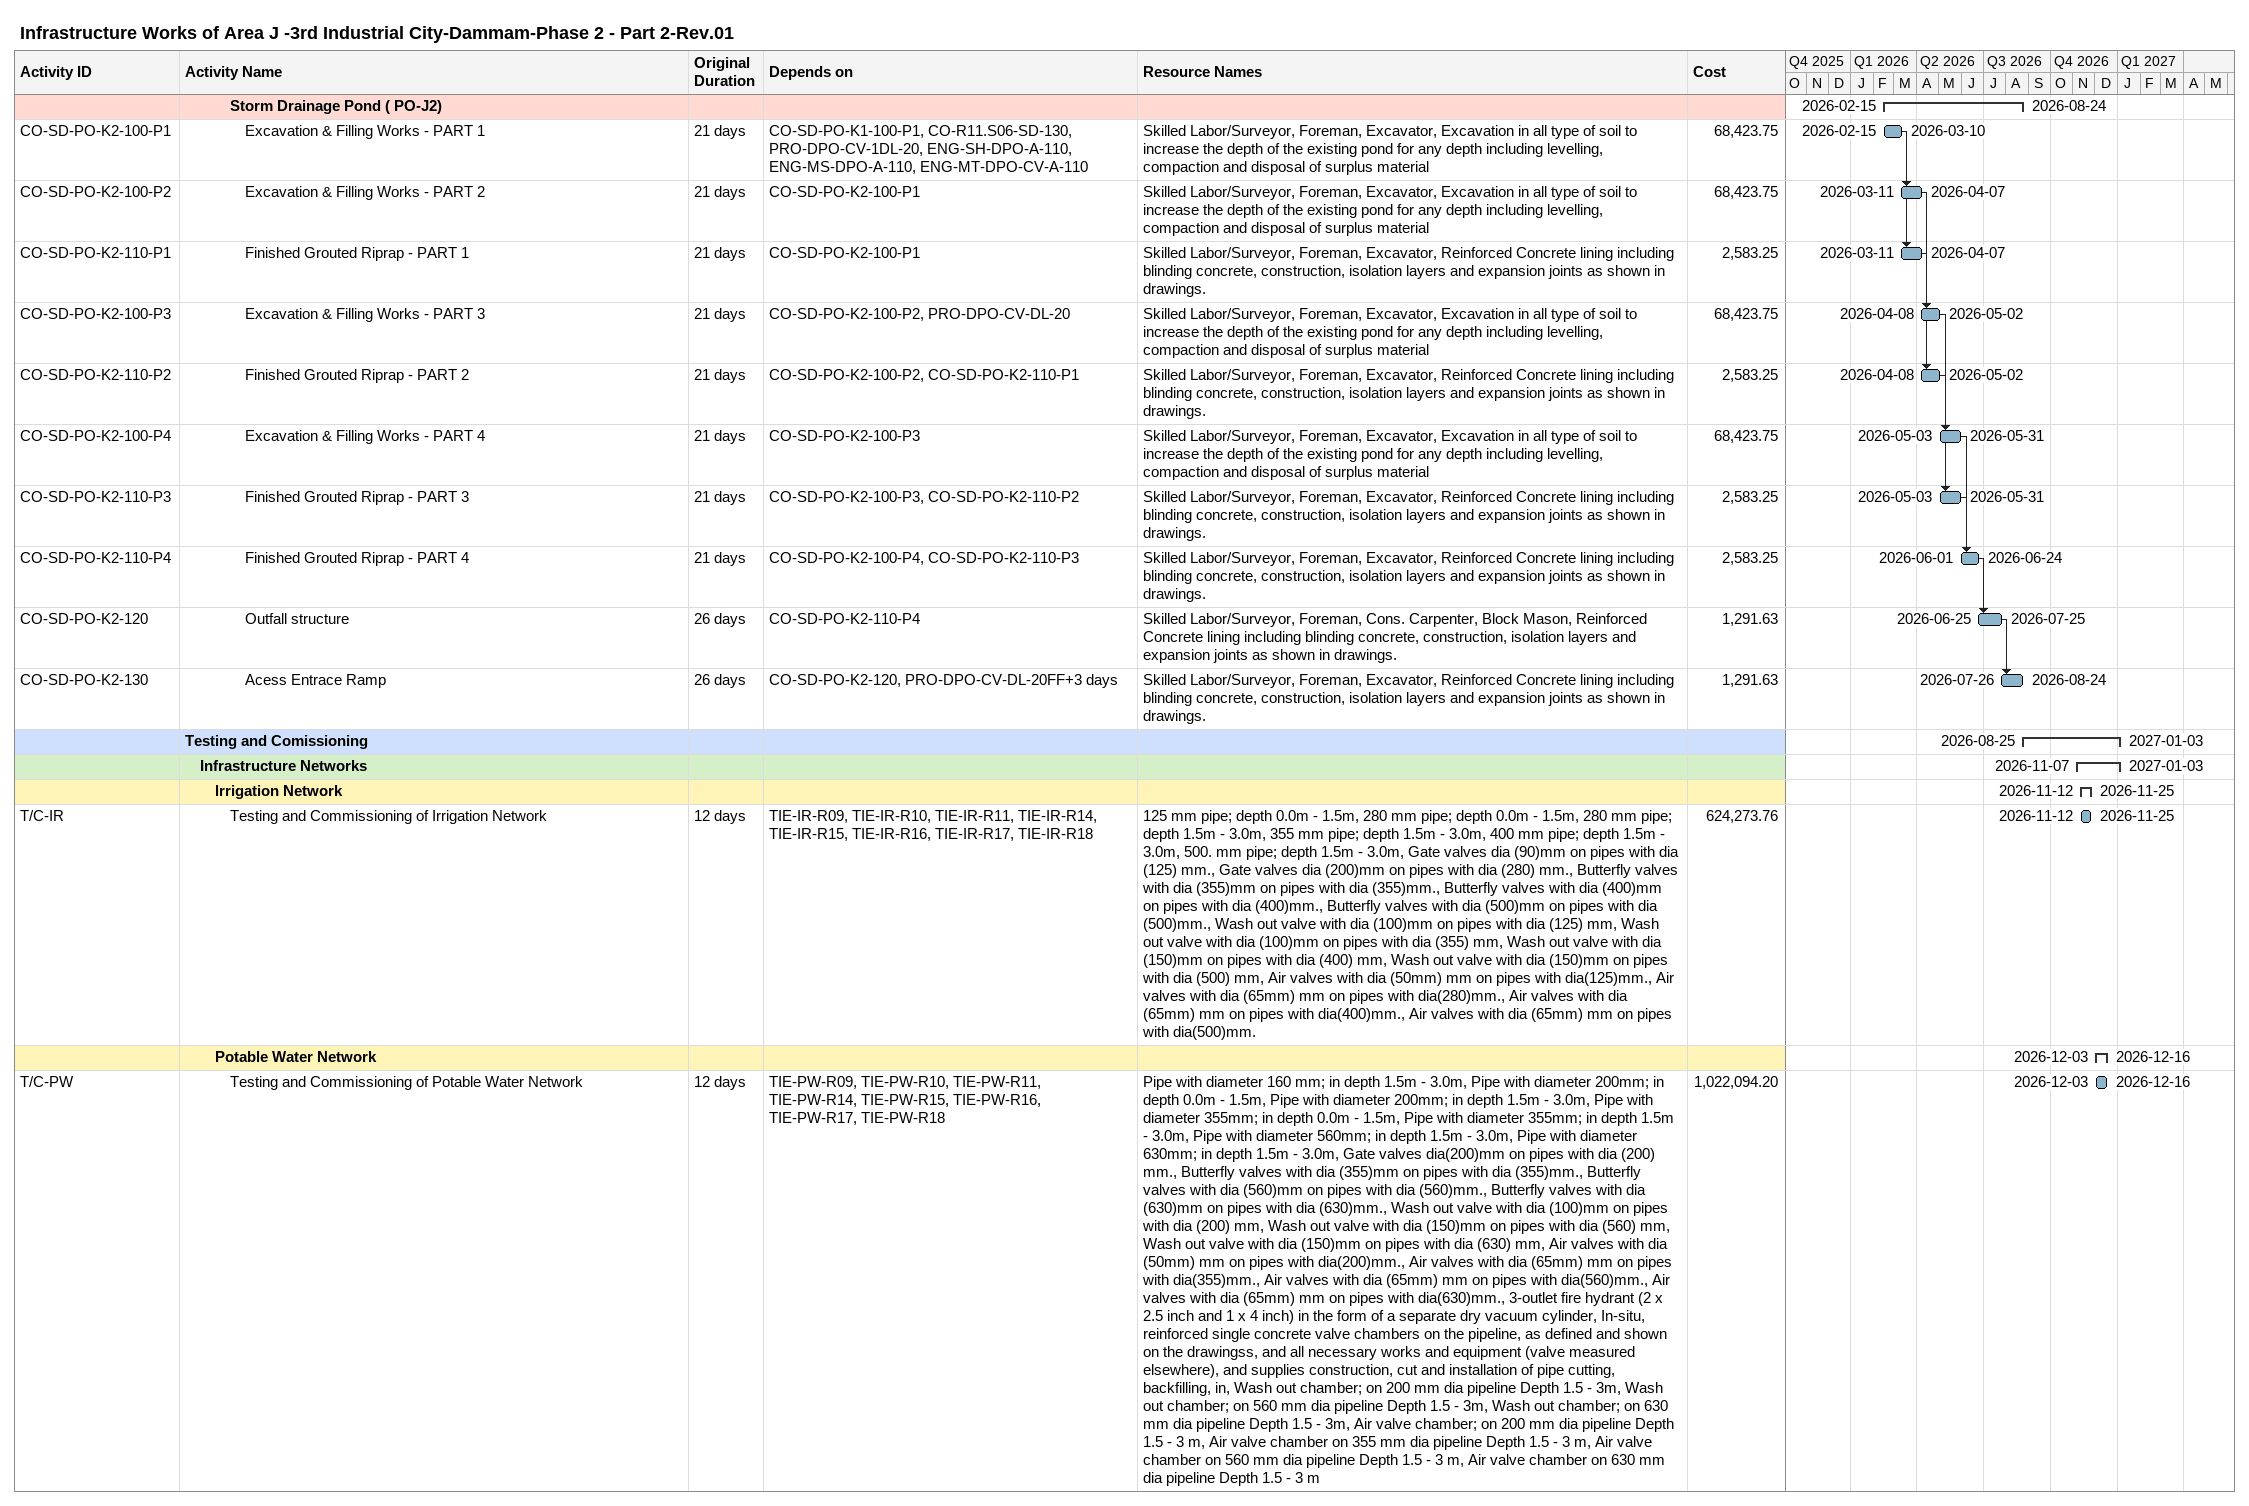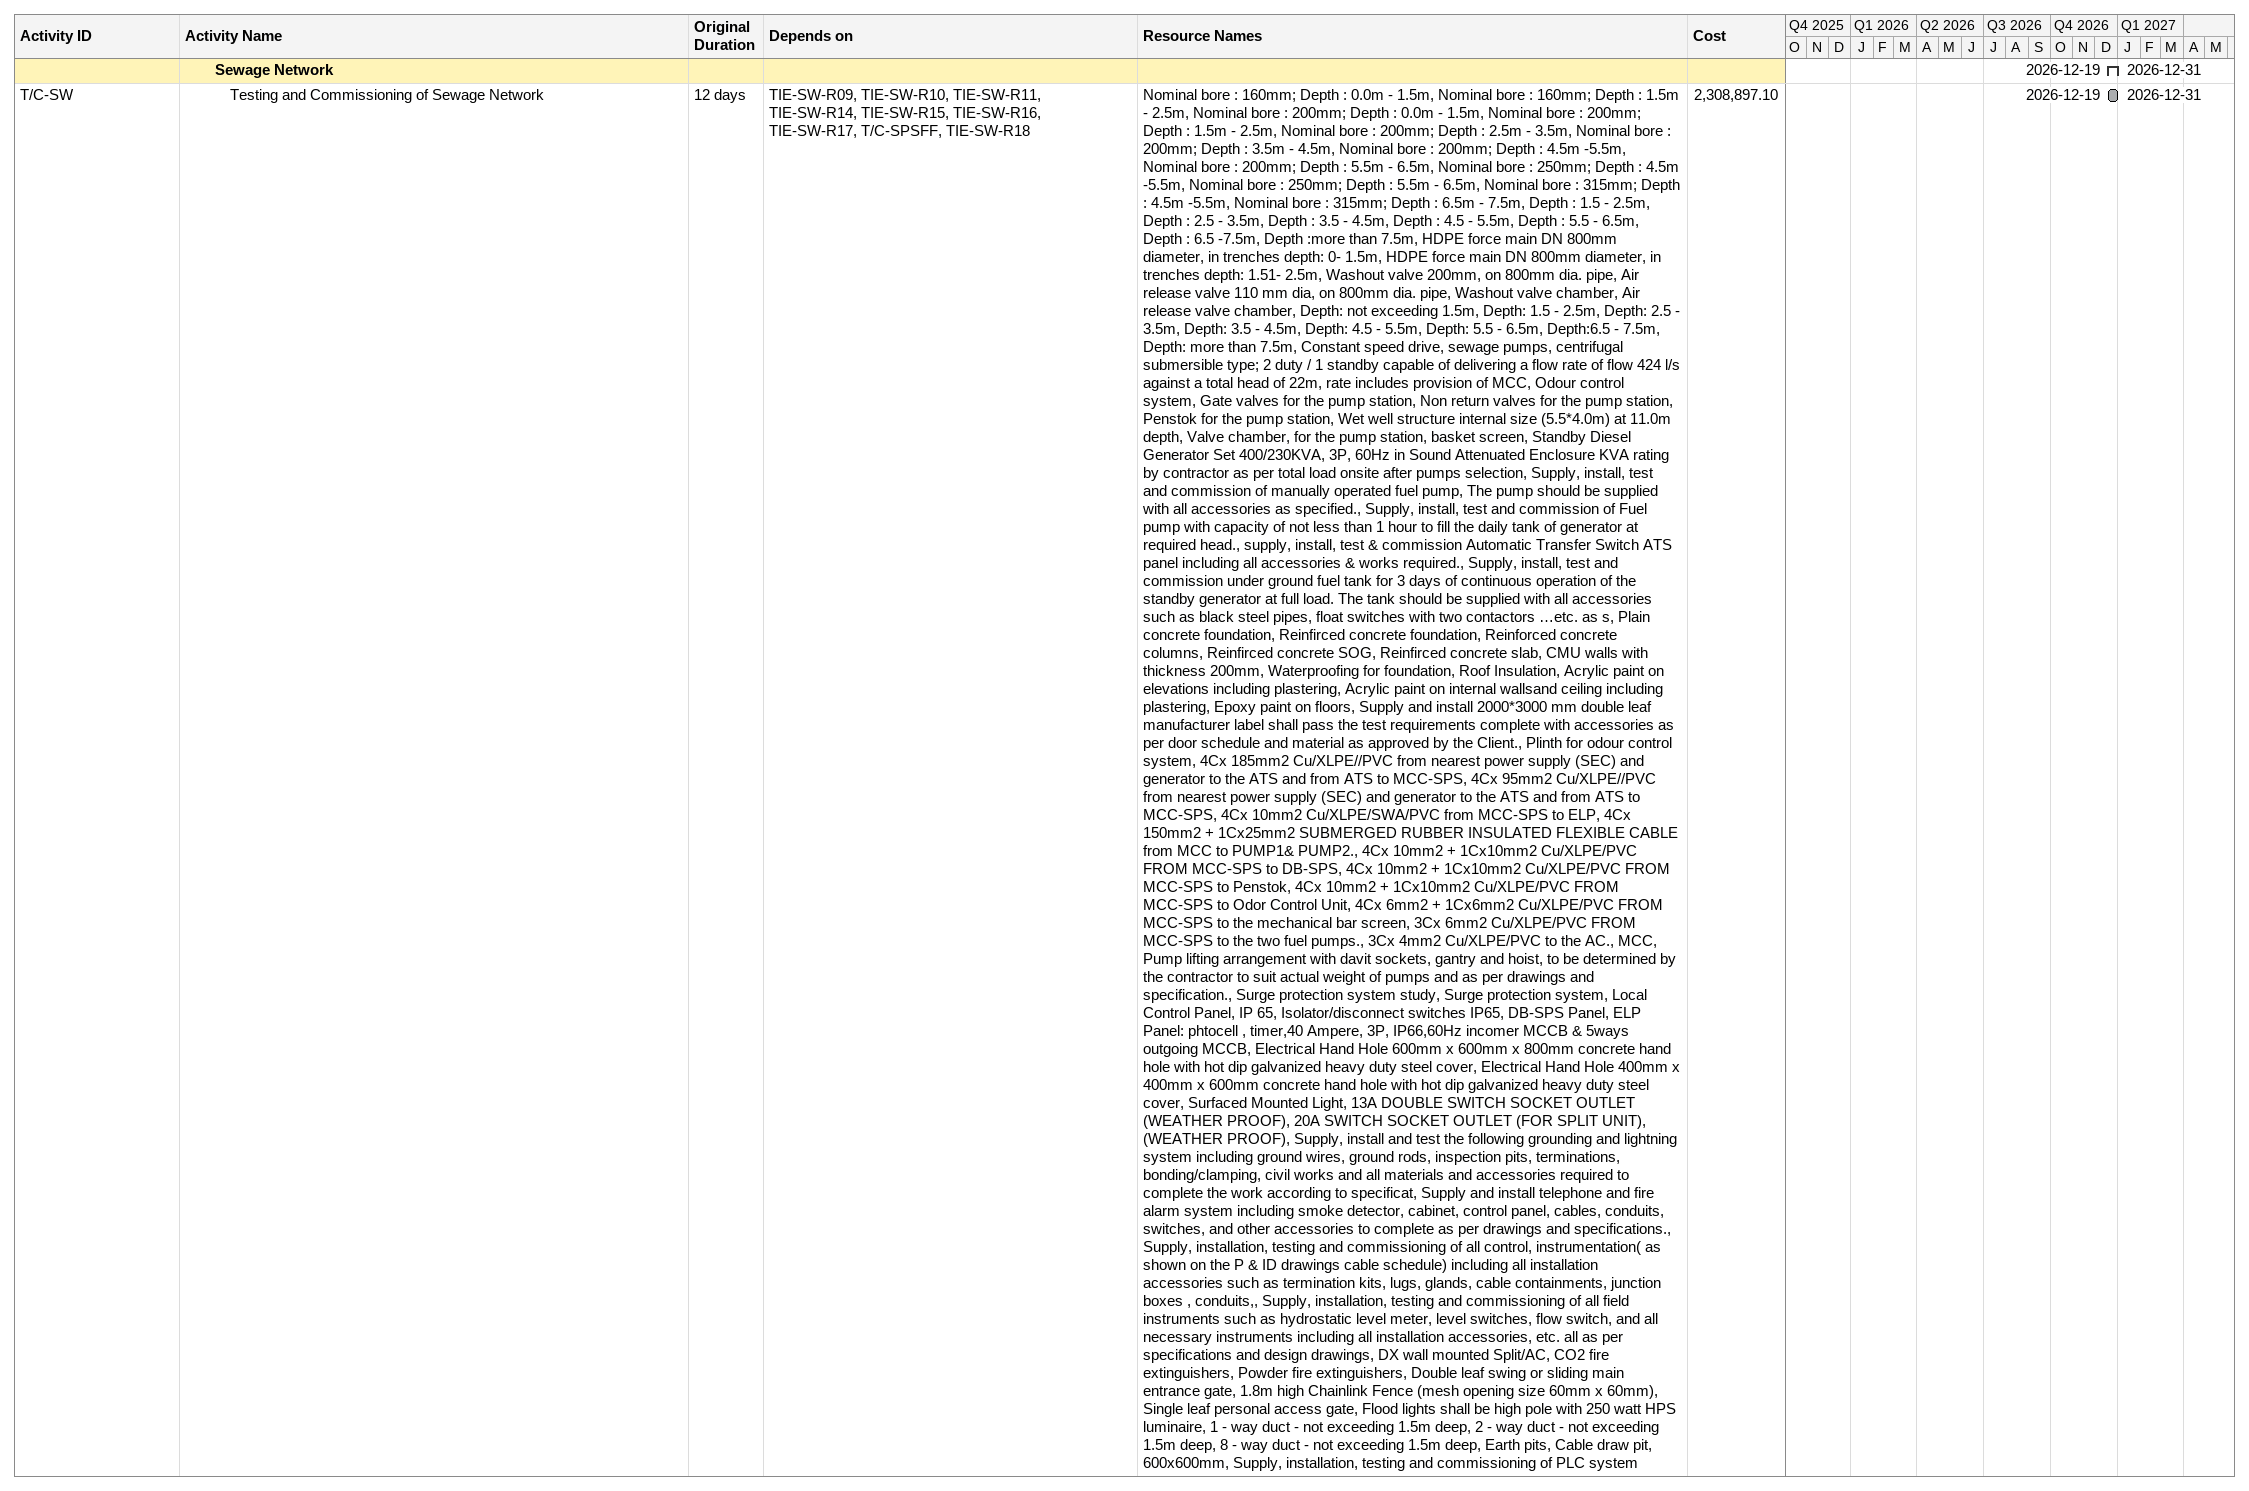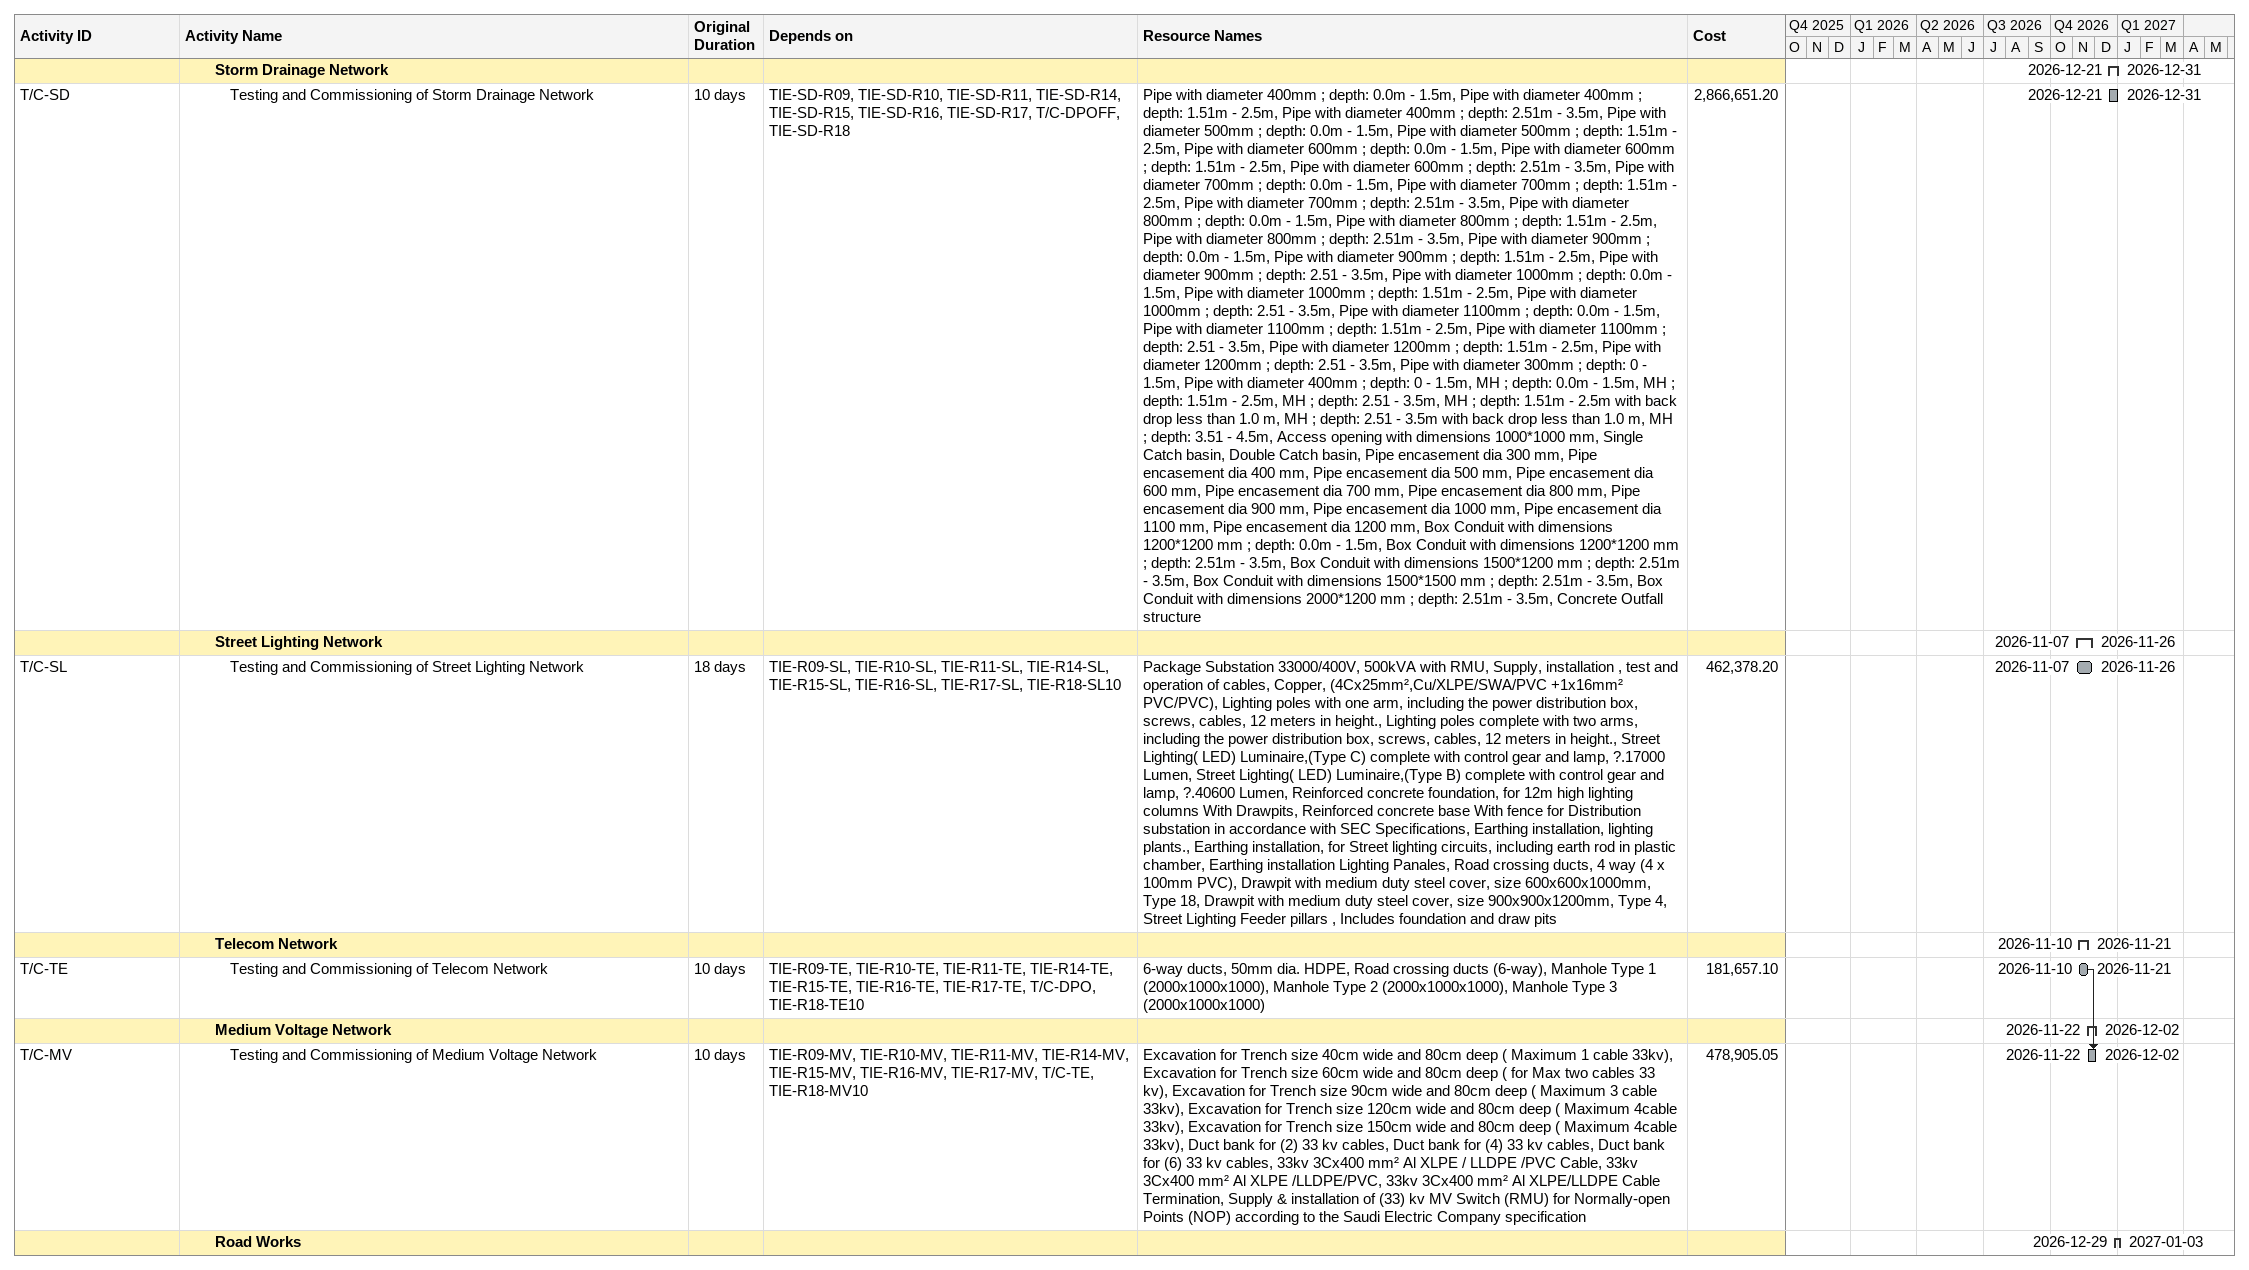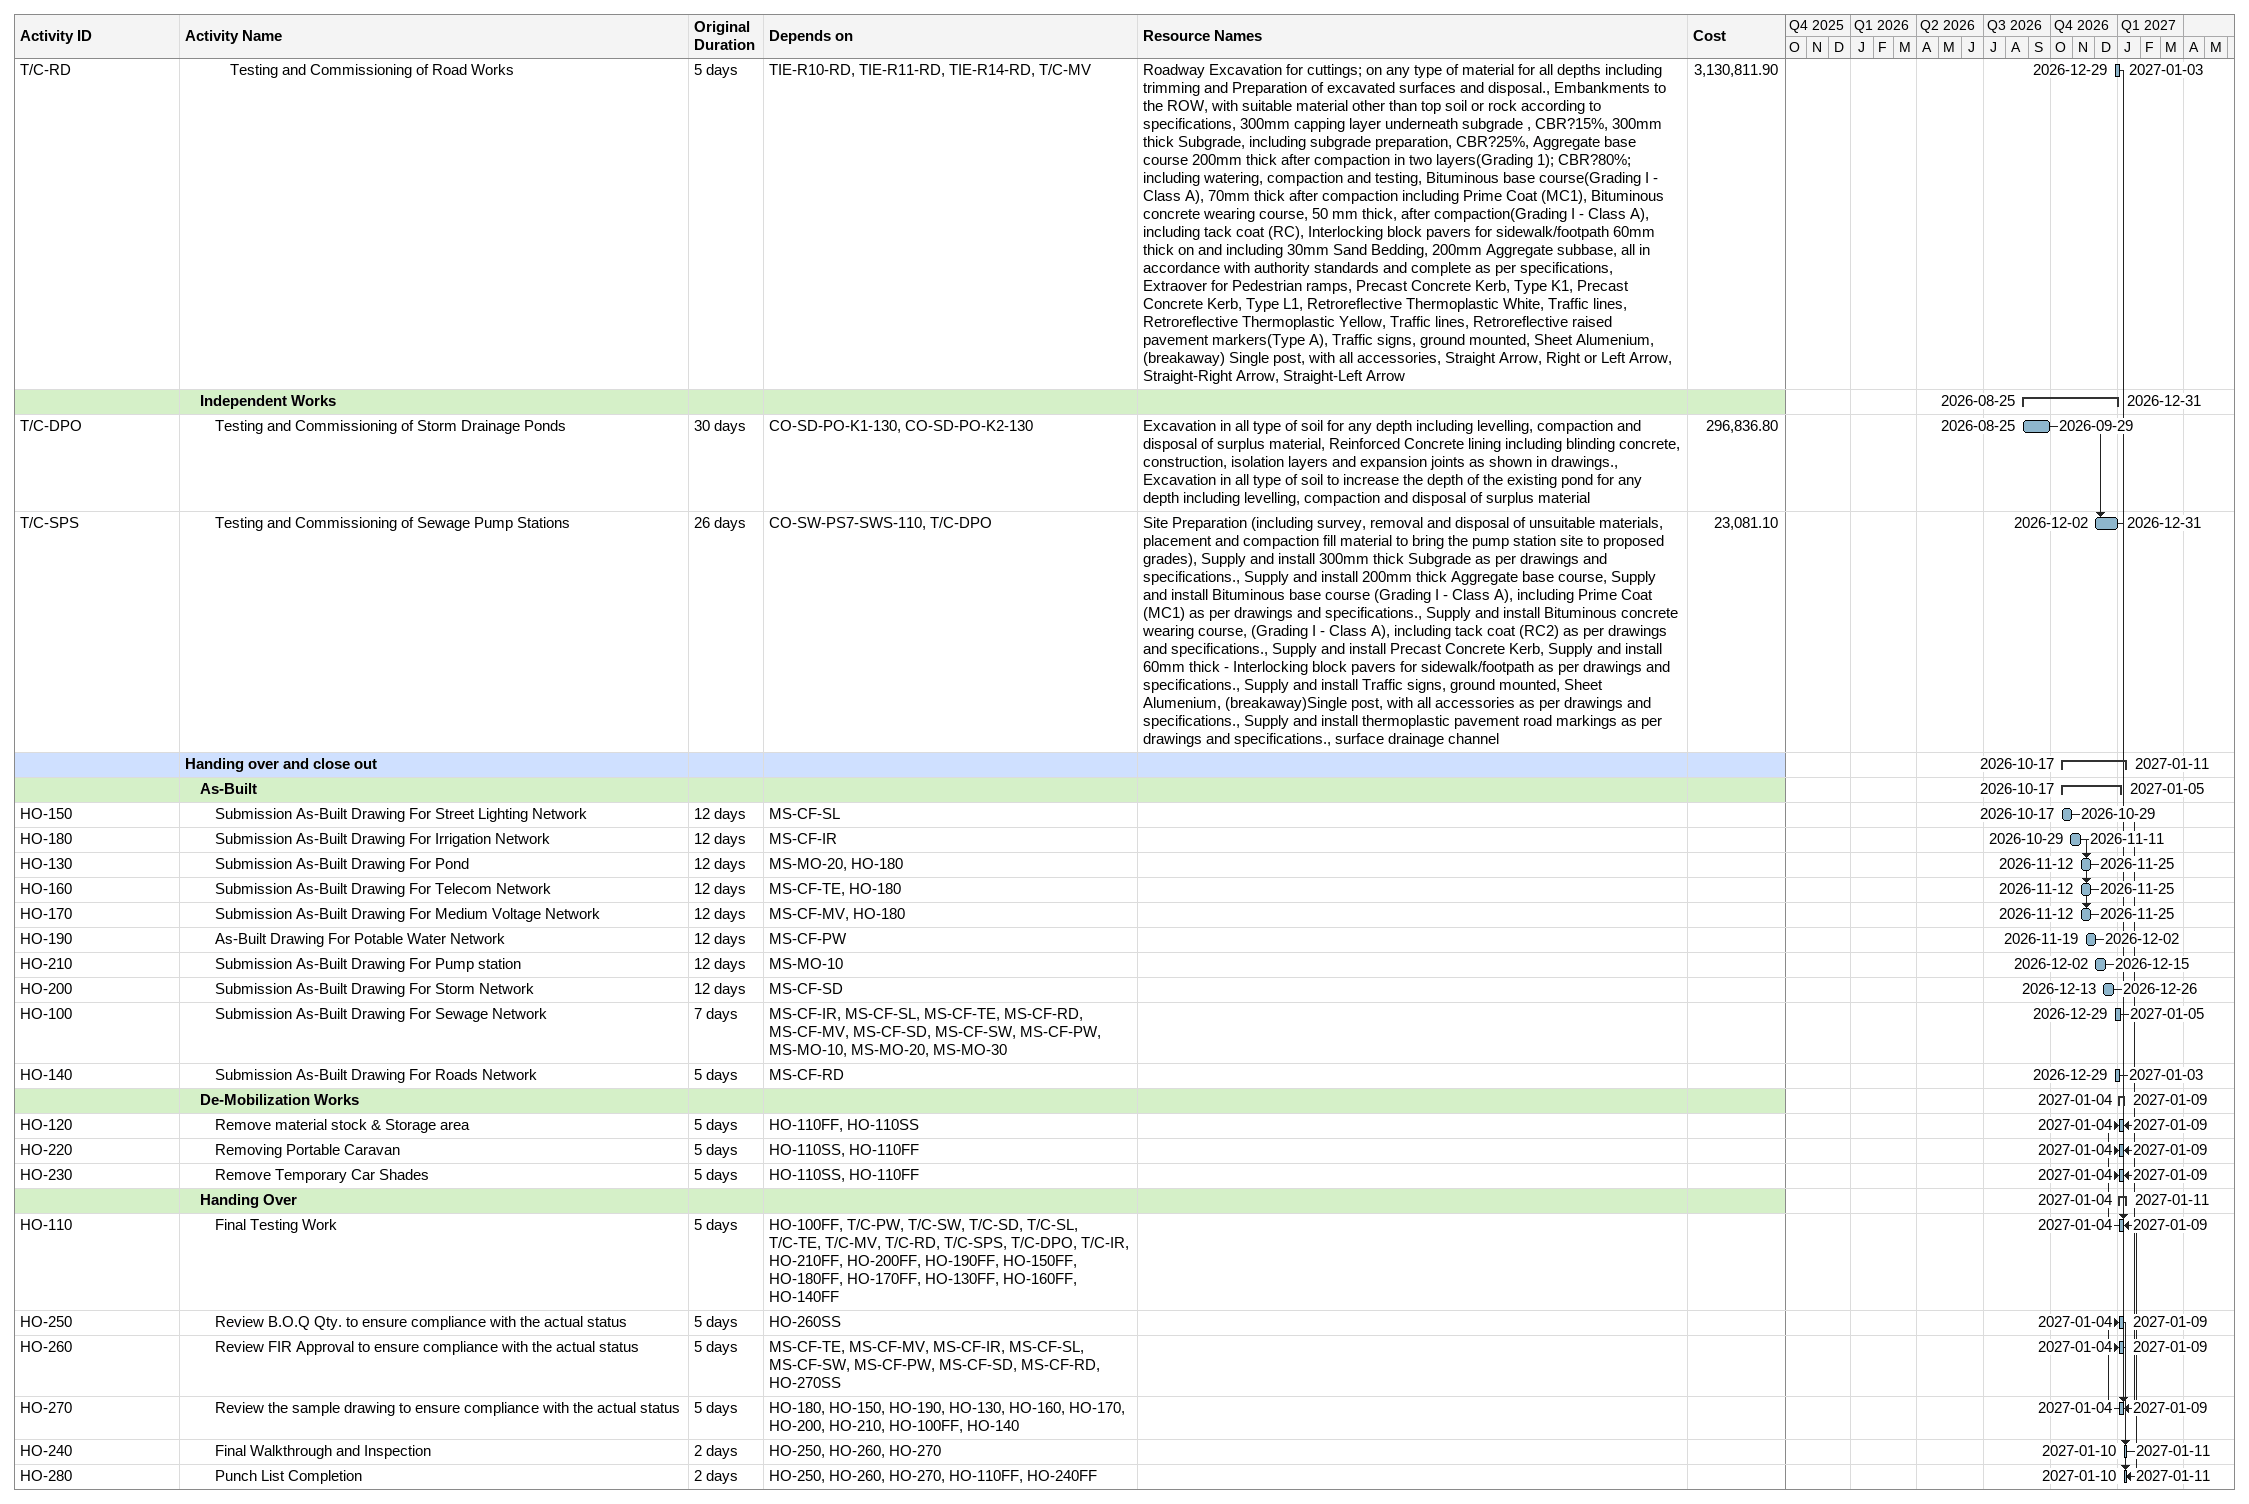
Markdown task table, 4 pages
Infrastructure Works of Area J -3rd Industrial City-Dammam-Phase 2 - Part 2-Rev.01

| ID | Level | Task | Original duration | Start | Finish | Predecessors | Resources | Cost |
|---|---|---|---|---|---|---|---|---|
|  | 4 | **Storm Drainage Pond ( PO-J2)** |  | 2026-02-15 | 2026-08-24 |  |  |  |
| CO-SD-PO-K2-100-P1 | 5 | Excavation & Filling Works - PART 1 | 21d | 2026-02-15 | 2026-03-10 | CO-SD-PO-K1-100-P1, CO-R11.S06-SD-130, PRO-DPO-CV-1DL-20, ENG-SH-DPO-A-110, ENG-MS-DPO-A-110, ENG-MT-DPO-CV-A-110 | Skilled Labor/Surveyor, Foreman, Excavator, Excavation in all type of soil to increase the depth of the existing pond for any depth including levelling, compaction and disposal of surplus material | 68423.75 |
| CO-SD-PO-K2-100-P2 | 5 | Excavation & Filling Works - PART 2 | 21d | 2026-03-11 | 2026-04-07 | CO-SD-PO-K2-100-P1 | Skilled Labor/Surveyor, Foreman, Excavator, Excavation in all type of soil to increase the depth of the existing pond for any depth including levelling, compaction and disposal of surplus material | 68423.75 |
| CO-SD-PO-K2-110-P1 | 5 | Finished Grouted Riprap - PART 1 | 21d | 2026-03-11 | 2026-04-07 | CO-SD-PO-K2-100-P1 | Skilled Labor/Surveyor, Foreman, Excavator, Reinforced Concrete lining including blinding concrete, construction, isolation layers and expansion joints as shown in drawings. | 2583.25 |
| CO-SD-PO-K2-100-P3 | 5 | Excavation & Filling Works - PART 3 | 21d | 2026-04-08 | 2026-05-02 | CO-SD-PO-K2-100-P2, PRO-DPO-CV-DL-20 | Skilled Labor/Surveyor, Foreman, Excavator, Excavation in all type of soil to increase the depth of the existing pond for any depth including levelling, compaction and disposal of surplus material | 68423.75 |
| CO-SD-PO-K2-110-P2 | 5 | Finished Grouted Riprap - PART 2 | 21d | 2026-04-08 | 2026-05-02 | CO-SD-PO-K2-100-P2, CO-SD-PO-K2-110-P1 | Skilled Labor/Surveyor, Foreman, Excavator, Reinforced Concrete lining including blinding concrete, construction, isolation layers and expansion joints as shown in drawings. | 2583.25 |
| CO-SD-PO-K2-100-P4 | 5 | Excavation & Filling Works - PART 4 | 21d | 2026-05-03 | 2026-05-31 | CO-SD-PO-K2-100-P3 | Skilled Labor/Surveyor, Foreman, Excavator, Excavation in all type of soil to increase the depth of the existing pond for any depth including levelling, compaction and disposal of surplus material | 68423.75 |
| CO-SD-PO-K2-110-P3 | 5 | Finished Grouted Riprap - PART 3 | 21d | 2026-05-03 | 2026-05-31 | CO-SD-PO-K2-100-P3, CO-SD-PO-K2-110-P2 | Skilled Labor/Surveyor, Foreman, Excavator, Reinforced Concrete lining including blinding concrete, construction, isolation layers and expansion joints as shown in drawings. | 2583.25 |
| CO-SD-PO-K2-110-P4 | 5 | Finished Grouted Riprap - PART 4 | 21d | 2026-06-01 | 2026-06-24 | CO-SD-PO-K2-100-P4, CO-SD-PO-K2-110-P3 | Skilled Labor/Surveyor, Foreman, Excavator, Reinforced Concrete lining including blinding concrete, construction, isolation layers and expansion joints as shown in drawings. | 2583.25 |
| CO-SD-PO-K2-120 | 5 | Outfall structure | 26d | 2026-06-25 | 2026-07-25 | CO-SD-PO-K2-110-P4 | Skilled Labor/Surveyor, Foreman, Cons. Carpenter, Block Mason, Reinforced Concrete lining including blinding concrete, construction, isolation layers and expansion joints as shown in drawings. | 1291.63 |
| CO-SD-PO-K2-130 | 5 | Acess Entrace Ramp | 26d | 2026-07-26 | 2026-08-24 | CO-SD-PO-K2-120, PRO-DPO-CV-DL-20FF+3d | Skilled Labor/Surveyor, Foreman, Excavator, Reinforced Concrete lining including blinding concrete, construction, isolation layers and expansion joints as shown in drawings. | 1291.63 |
|  | 1 | **Testing and Comissioning** |  | 2026-08-25 | 2027-01-03 |  |  |  |
|  | 2 | **Infrastructure Networks** |  | 2026-11-07 | 2027-01-03 |  |  |  |
|  | 3 | **Irrigation Network** |  | 2026-11-12 | 2026-11-25 |  |  |  |
| T/C-IR | 4 | Testing and Commissioning of Irrigation Network | 12d | 2026-11-12 | 2026-11-25 | TIE-IR-R09, TIE-IR-R10, TIE-IR-R11, TIE-IR-R14, TIE-IR-R15, TIE-IR-R16, TIE-IR-R17, TIE-IR-R18 | 125 mm pipe; depth 0.0m - 1.5m, 280 mm pipe; depth 0.0m - 1.5m, 280 mm pipe; depth 1.5m - 3.0m, 355 mm pipe; depth 1.5m - 3.0m, 400 mm pipe; depth 1.5m - 3.0m, 500. mm pipe; depth 1.5m - 3.0m, Gate valves dia (90)mm on pipes with dia (125) mm., Gate valves dia (200)mm on pipes with dia (280) mm., Butterfly valves with dia (355)mm on pipes with dia (355)mm., Butterfly valves with dia (400)mm on pipes with dia (400)mm., Butterfly valves with dia (500)mm on pipes with dia (500)mm., Wash out valve with dia (100)mm on pipes with dia (125) mm, Wash out valve with dia (100)mm on pipes with dia (355) mm, Wash out valve with dia (150)mm on pipes with dia (400) mm, Wash out valve with dia (150)mm on pipes with dia (500) mm, Air valves with dia (50mm) mm on pipes with dia(125)mm., Air valves with dia (65mm) mm on pipes with dia(280)mm., Air valves with dia (65mm) mm on pipes with dia(400)mm., Air valves with dia (65mm) mm on pipes with dia(500)mm. | 624273.76 |
|  | 3 | **Potable Water Network** |  | 2026-12-03 | 2026-12-16 |  |  |  |
| T/C-PW | 4 | Testing and Commissioning of Potable Water Network | 12d | 2026-12-03 | 2026-12-16 | TIE-PW-R09, TIE-PW-R10, TIE-PW-R11, TIE-PW-R14, TIE-PW-R15, TIE-PW-R16, TIE-PW-R17, TIE-PW-R18 | Pipe with diameter 160 mm; in depth 1.5m - 3.0m, Pipe with diameter 200mm; in depth 0.0m - 1.5m, Pipe with diameter 200mm; in depth 1.5m - 3.0m, Pipe with diameter 355mm; in depth 0.0m - 1.5m, Pipe with diameter 355mm; in depth 1.5m - 3.0m, Pipe with diameter 560mm; in depth 1.5m - 3.0m, Pipe with diameter 630mm; in depth 1.5m - 3.0m, Gate valves dia(200)mm on pipes with dia (200) mm., Butterfly valves with dia (355)mm on pipes with dia (355)mm., Butterfly valves with dia (560)mm on pipes with dia (560)mm., Butterfly valves with dia (630)mm on pipes with dia (630)mm., Wash out valve with dia (100)mm on pipes with dia (200) mm, Wash out valve with dia (150)mm on pipes with dia (560) mm, Wash out valve with dia (150)mm on pipes with dia (630) mm, Air valves with dia (50mm) mm on pipes with dia(200)mm., Air valves with dia (65mm) mm on pipes with dia(355)mm., Air valves with dia (65mm) mm on pipes with dia(560)mm., Air valves with dia (65mm) mm on pipes with dia(630)mm., 3-outlet fire hydrant (2 x 2.5 inch and 1 x 4 inch) in the form of a separate dry vacuum cylinder, In-situ, reinforced single concrete valve chambers on the pipeline, as defined and shown on the drawingss, and all necessary works and equipment (valve measured elsewhere), and supplies construction, cut and installation of pipe cutting, backfilling, in, Wash out chamber; on 200 mm dia pipeline Depth 1.5 - 3m, Wash out chamber; on 560 mm dia pipeline Depth 1.5 - 3m, Wash out chamber; on 630 mm dia pipeline Depth 1.5 - 3m, Air valve chamber; on 200 mm dia pipeline Depth 1.5 - 3 m, Air valve chamber on 355 mm dia pipeline Depth 1.5 - 3 m, Air valve chamber on 560 mm dia pipeline Depth 1.5 - 3 m, Air valve chamber on 630 mm dia pipeline Depth 1.5 - 3 m | 1022094.20 |
|  | 3 | **Sewage Network** |  | 2026-12-19 | 2026-12-31 |  |  |  |
| T/C-SW | 4 | Testing and Commissioning of Sewage Network | 12d | 2026-12-19 | 2026-12-31 | TIE-SW-R09, TIE-SW-R10, TIE-SW-R11, TIE-SW-R14, TIE-SW-R15, TIE-SW-R16, TIE-SW-R17, T/C-SPSFF, TIE-SW-R18 | Nominal bore : 160mm; Depth : 0.0m - 1.5m, Nominal bore : 160mm; Depth : 1.5m - 2.5m, Nominal bore : 200mm; Depth : 0.0m - 1.5m, Nominal bore : 200mm; Depth : 1.5m - 2.5m, Nominal bore : 200mm; Depth : 2.5m - 3.5m, Nominal bore : 200mm; Depth : 3.5m - 4.5m, Nominal bore : 200mm; Depth : 4.5m -5.5m, Nominal bore : 200mm; Depth : 5.5m - 6.5m, Nominal bore : 250mm; Depth : 4.5m -5.5m, Nominal bore : 250mm; Depth : 5.5m - 6.5m, Nominal bore : 315mm; Depth : 4.5m -5.5m, Nominal bore : 315mm; Depth : 6.5m - 7.5m, Depth : 1.5 - 2.5m, Depth : 2.5 - 3.5m, Depth : 3.5 - 4.5m, Depth : 4.5 - 5.5m, Depth : 5.5 - 6.5m, Depth : 6.5 -7.5m, Depth :more than 7.5m, HDPE force main DN 800mm diameter, in trenches depth: 0- 1.5m, HDPE force main DN 800mm diameter, in trenches depth: 1.51- 2.5m, Washout valve 200mm, on 800mm dia. pipe, Air release valve 110 mm dia, on 800mm dia. pipe, Washout valve chamber, Air release valve chamber, Depth: not exceeding 1.5m, Depth: 1.5 - 2.5m, Depth: 2.5 - 3.5m, Depth: 3.5 - 4.5m, Depth: 4.5 - 5.5m, Depth: 5.5 - 6.5m, Depth:6.5 - 7.5m, Depth: more than 7.5m, Constant speed drive, sewage pumps, centrifugal submersible type; 2 duty / 1 standby capable of delivering a flow rate of flow 424 l/s against a total head of 22m, rate includes provision of MCC, Odour control system, Gate valves for the pump station, Non return valves for the pump station, Penstok for the pump station, Wet well structure internal size (5.5*4.0m) at 11.0m depth, Valve chamber, for the pump station, basket screen, Standby Diesel Generator Set 400/230KVA, 3P, 60Hz in Sound Attenuated Enclosure KVA rating by contractor as per total load onsite after pumps selection, Supply, install, test and commission of manually operated fuel pump, The pump should be supplied with all accessories as specified., Supply, install, test and commission of Fuel pump with capacity of not less than 1 hour to fill the daily tank of generator at required head., supply, install, test & commission Automatic Transfer Switch ATS panel including all accessories & works required., Supply, install, test and commission under ground fuel tank for 3 days of continuous operation of the standby generator at full load. The tank should be supplied with all accessories such as black steel pipes, float switches with two contactors …etc. as s, Plain concrete foundation, Reinfirced concrete foundation, Reinforced concrete columns, Reinfirced concrete SOG, Reinfirced concrete slab, CMU walls with thickness 200mm, Waterproofing for foundation, Roof Insulation, Acrylic paint on elevations including plastering, Acrylic paint on internal wallsand ceiling including plastering, Epoxy paint on floors, Supply and install 2000*3000 mm double leaf manufacturer label shall pass the test requirements complete with accessories as per door schedule and material as approved by the Client., Plinth for odour control system, 4Cx 185mm2 Cu/XLPE//PVC from nearest power supply (SEC) and generator to the ATS and from ATS to MCC-SPS, 4Cx 95mm2 Cu/XLPE//PVC from nearest power supply (SEC) and generator to the ATS and from ATS to MCC-SPS, 4Cx 10mm2 Cu/XLPE/SWA/PVC from MCC-SPS to ELP, 4Cx 150mm2 + 1Cx25mm2 SUBMERGED RUBBER INSULATED FLEXIBLE CABLE from MCC to PUMP1& PUMP2., 4Cx 10mm2 + 1Cx10mm2 Cu/XLPE/PVC FROM MCC-SPS to DB-SPS, 4Cx 10mm2 + 1Cx10mm2 Cu/XLPE/PVC FROM MCC-SPS to Penstok, 4Cx 10mm2 + 1Cx10mm2 Cu/XLPE/PVC FROM MCC-SPS to Odor Control Unit, 4Cx 6mm2 + 1Cx6mm2 Cu/XLPE/PVC FROM MCC-SPS to the mechanical bar screen, 3Cx 6mm2 Cu/XLPE/PVC FROM MCC-SPS to the two fuel pumps., 3Cx 4mm2 Cu/XLPE/PVC to the AC., MCC, Pump lifting arrangement with davit sockets, gantry and hoist, to be determined by the contractor to suit actual weight of pumps and as per drawings and specification., Surge protection system study, Surge protection system, Local Control Panel, IP 65, Isolator/disconnect switches IP65, DB-SPS Panel, ELP Panel: phtocell , timer,40 Ampere, 3P, IP66,60Hz incomer MCCB & 5ways outgoing MCCB, Electrical Hand Hole 600mm x 600mm x 800mm concrete hand hole with hot dip galvanized heavy duty steel cover, Electrical Hand Hole 400mm x 400mm x 600mm concrete hand hole with hot dip galvanized heavy duty steel cover, Surfaced Mounted Light, 13A DOUBLE SWITCH SOCKET OUTLET (WEATHER PROOF), 20A SWITCH SOCKET OUTLET (FOR SPLIT UNIT), (WEATHER PROOF), Supply, install and test the following grounding and lightning system including ground wires, ground rods, inspection pits, terminations, bonding/clamping, civil works and all materials and accessories required to complete the work according to specificat, Supply and install telephone and fire alarm system including smoke detector, cabinet, control panel, cables, conduits, switches, and other accessories to complete as per drawings and specifications., Supply, installation, testing and commissioning of all control, instrumentation( as shown on the P & ID drawings cable schedule) including all installation accessories such as termination kits, lugs, glands, cable containments, junction boxes , conduits,, Supply, installation, testing and commissioning of all field instruments such as hydrostatic level meter, level switches, flow switch, and all necessary instruments including all installation accessories, etc. all as per specifications and design drawings, DX wall mounted Split/AC, CO2 fire extinguishers, Powder fire extinguishers, Double leaf swing or sliding main entrance gate, 1.8m high Chainlink Fence (mesh opening size 60mm x 60mm), Single leaf personal access gate, Flood lights shall be high pole with 250 watt HPS luminaire, 1 - way duct - not exceeding 1.5m deep, 2 - way duct - not exceeding 1.5m deep, 8 - way duct - not exceeding 1.5m deep, Earth pits, Cable draw pit, 600x600mm, Supply, installation, testing and commissioning of PLC system | 2308897.10 |
|  | 3 | **Storm Drainage Network** |  | 2026-12-21 | 2026-12-31 |  |  |  |
| T/C-SD | 4 | Testing and Commissioning of Storm Drainage Network | 10d | 2026-12-21 | 2026-12-31 | TIE-SD-R09, TIE-SD-R10, TIE-SD-R11, TIE-SD-R14, TIE-SD-R15, TIE-SD-R16, TIE-SD-R17, T/C-DPOFF, TIE-SD-R18 | Pipe with diameter 400mm ; depth: 0.0m - 1.5m, Pipe with diameter 400mm ; depth: 1.51m - 2.5m, Pipe with diameter 400mm ; depth: 2.51m - 3.5m, Pipe with diameter 500mm ; depth: 0.0m - 1.5m, Pipe with diameter 500mm ; depth: 1.51m - 2.5m, Pipe with diameter 600mm ; depth: 0.0m - 1.5m, Pipe with diameter 600mm ; depth: 1.51m - 2.5m, Pipe with diameter 600mm ; depth: 2.51m - 3.5m, Pipe with diameter 700mm ; depth: 0.0m - 1.5m, Pipe with diameter 700mm ; depth: 1.51m - 2.5m, Pipe with diameter 700mm ; depth: 2.51m - 3.5m, Pipe with diameter 800mm ; depth: 0.0m - 1.5m, Pipe with diameter 800mm ; depth: 1.51m - 2.5m, Pipe with diameter 800mm ; depth: 2.51m - 3.5m, Pipe with diameter 900mm ; depth: 0.0m - 1.5m, Pipe with diameter 900mm ; depth: 1.51m - 2.5m, Pipe with diameter 900mm ; depth: 2.51 - 3.5m, Pipe with diameter 1000mm ; depth: 0.0m - 1.5m, Pipe with diameter 1000mm ; depth: 1.51m - 2.5m, Pipe with diameter 1000mm ; depth: 2.51 - 3.5m, Pipe with diameter 1100mm ; depth: 0.0m - 1.5m, Pipe with diameter 1100mm ; depth: 1.51m - 2.5m, Pipe with diameter 1100mm ; depth: 2.51 - 3.5m, Pipe with diameter 1200mm ; depth: 1.51m - 2.5m, Pipe with diameter 1200mm ; depth: 2.51 - 3.5m, Pipe with diameter 300mm ; depth: 0 - 1.5m, Pipe with diameter 400mm ; depth: 0 - 1.5m, MH ; depth: 0.0m - 1.5m, MH ; depth: 1.51m - 2.5m, MH ; depth: 2.51 - 3.5m, MH ; depth: 1.51m - 2.5m with back drop less than 1.0 m, MH ; depth: 2.51 - 3.5m with back drop less than 1.0 m, MH ; depth: 3.51 - 4.5m, Access opening with dimensions 1000*1000 mm, Single Catch basin, Double Catch basin, Pipe encasement dia 300 mm, Pipe encasement dia 400 mm, Pipe encasement dia 500 mm, Pipe encasement dia 600 mm, Pipe encasement dia 700 mm, Pipe encasement dia 800 mm, Pipe encasement dia 900 mm, Pipe encasement dia 1000 mm, Pipe encasement dia 1100 mm, Pipe encasement dia 1200 mm, Box Conduit with dimensions 1200*1200 mm ; depth: 0.0m - 1.5m, Box Conduit with dimensions 1200*1200 mm ; depth: 2.51m - 3.5m, Box Conduit with dimensions 1500*1200 mm ; depth: 2.51m - 3.5m, Box Conduit with dimensions 1500*1500 mm ; depth: 2.51m - 3.5m, Box Conduit with dimensions 2000*1200 mm ; depth: 2.51m - 3.5m, Concrete Outfall structure | 2866651.20 |
|  | 3 | **Street Lighting Network** |  | 2026-11-07 | 2026-11-26 |  |  |  |
| T/C-SL | 4 | Testing and Commissioning of Street Lighting Network | 18d | 2026-11-07 | 2026-11-26 | TIE-R09-SL, TIE-R10-SL, TIE-R11-SL, TIE-R14-SL, TIE-R15-SL, TIE-R16-SL, TIE-R17-SL, TIE-R18-SL10 | Package Substation 33000/400V, 500kVA with RMU, Supply, installation , test and operation of cables, Copper, (4Cx25mm²,Cu/XLPE/SWA/PVC +1x16mm² PVC/PVC), Lighting poles with one arm, including the power distribution box, screws, cables, 12 meters in height., Lighting poles complete with two arms, including the power distribution box, screws, cables, 12 meters in height., Street Lighting( LED) Luminaire,(Type C) complete with control gear and lamp, ?.17000 Lumen, Street Lighting( LED) Luminaire,(Type B) complete with control gear and lamp, ?.40600 Lumen, Reinforced concrete foundation, for 12m high lighting columns With Drawpits, Reinforced concrete base With fence for Distribution substation in accordance with SEC Specifications, Earthing installation, lighting plants., Earthing installation, for Street lighting circuits, including earth rod in plastic chamber, Earthing installation Lighting Panales, Road crossing ducts, 4 way (4 x 100mm PVC), Drawpit with medium duty steel cover, size 600x600x1000mm, Type 18, Drawpit with medium duty steel cover, size 900x900x1200mm, Type 4, Street Lighting Feeder pillars , Includes foundation and draw pits | 462378.20 |
|  | 3 | **Telecom Network** |  | 2026-11-10 | 2026-11-21 |  |  |  |
| T/C-TE | 4 | Testing and Commissioning of Telecom Network | 10d | 2026-11-10 | 2026-11-21 | TIE-R09-TE, TIE-R10-TE, TIE-R11-TE, TIE-R14-TE, TIE-R15-TE, TIE-R16-TE, TIE-R17-TE, T/C-DPO, TIE-R18-TE10 | 6-way ducts, 50mm dia. HDPE, Road crossing ducts (6-way), Manhole Type 1 (2000x1000x1000), Manhole Type 2 (2000x1000x1000), Manhole Type 3 (2000x1000x1000) | 181657.10 |
|  | 3 | **Medium Voltage Network** |  | 2026-11-22 | 2026-12-02 |  |  |  |
| T/C-MV | 4 | Testing and Commissioning of Medium Voltage Network | 10d | 2026-11-22 | 2026-12-02 | TIE-R09-MV, TIE-R10-MV, TIE-R11-MV, TIE-R14-MV, TIE-R15-MV, TIE-R16-MV, TIE-R17-MV, T/C-TE, TIE-R18-MV10 | Excavation for Trench size 40cm wide and 80cm deep ( Maximum 1 cable 33kv), Excavation for Trench size 60cm wide and 80cm deep ( for Max two cables 33 kv), Excavation for Trench size 90cm wide and 80cm deep ( Maximum 3 cable 33kv), Excavation for Trench size 120cm wide and 80cm deep ( Maximum 4cable 33kv), Excavation for Trench size 150cm wide and 80cm deep ( Maximum 4cable 33kv), Duct bank for (2) 33 kv cables, Duct bank for (4) 33 kv cables, Duct bank for (6) 33 kv cables, 33kv 3Cx400 mm² Al XLPE / LLDPE /PVC Cable, 33kv 3Cx400 mm² Al XLPE /LLDPE/PVC, 33kv 3Cx400 mm² Al XLPE/LLDPE Cable Termination, Supply & installation of (33) kv MV Switch (RMU) for Normally-open Points (NOP) according to the Saudi Electric Company specification | 478905.05 |
|  | 3 | **Road Works** |  | 2026-12-29 | 2027-01-03 |  |  |  |
| T/C-RD | 4 | Testing and Commissioning of Road Works | 5d | 2026-12-29 | 2027-01-03 | TIE-R10-RD, TIE-R11-RD, TIE-R14-RD, T/C-MV | Roadway Excavation for cuttings; on any type of material for all depths including trimming and Preparation of excavated surfaces and disposal., Embankments to the ROW, with suitable material other than top soil or rock according to specifications, 300mm capping layer underneath subgrade , CBR?15%, 300mm thick Subgrade, including subgrade preparation, CBR?25%, Aggregate base course 200mm thick after compaction in two layers(Grading 1); CBR?80%; including watering, compaction and testing, Bituminous base course(Grading I - Class A), 70mm thick after compaction including Prime Coat (MC1), Bituminous concrete wearing course, 50 mm thick, after compaction(Grading I - Class A), including tack coat (RC), Interlocking block pavers for sidewalk/footpath 60mm thick on and including 30mm Sand Bedding, 200mm Aggregate subbase, all in accordance with authority standards and complete as per specifications, Extraover for Pedestrian ramps, Precast Concrete Kerb, Type K1, Precast Concrete Kerb, Type L1, Retroreflective Thermoplastic White, Traffic lines, Retroreflective Thermoplastic Yellow, Traffic lines, Retroreflective raised pavement markers(Type A), Traffic signs, ground mounted, Sheet Alumenium, (breakaway) Single post, with all accessories, Straight Arrow, Right or Left Arrow, Straight-Right Arrow, Straight-Left Arrow | 3130811.90 |
|  | 2 | **Independent Works** |  | 2026-08-25 | 2026-12-31 |  |  |  |
| T/C-DPO | 3 | Testing and Commissioning of Storm Drainage Ponds | 30d | 2026-08-25 | 2026-09-29 | CO-SD-PO-K1-130, CO-SD-PO-K2-130 | Excavation in all type of soil for any depth including levelling, compaction and disposal of surplus material, Reinforced Concrete lining including blinding concrete, construction, isolation layers and expansion joints as shown in drawings., Excavation in all type of soil to increase the depth of the existing pond for any depth including levelling, compaction and disposal of surplus material | 296836.80 |
| T/C-SPS | 3 | Testing and Commissioning of Sewage Pump Stations | 26d | 2026-12-02 | 2026-12-31 | CO-SW-PS7-SWS-110, T/C-DPO | Site Preparation (including survey, removal and disposal of unsuitable materials, placement and compaction fill material to bring the pump station site to proposed grades), Supply and install 300mm thick Subgrade as per drawings and specifications., Supply and install 200mm thick Aggregate base course, Supply and install Bituminous base course (Grading I - Class A), including Prime Coat (MC1) as per drawings and specifications., Supply and install Bituminous concrete wearing course, (Grading I - Class A), including tack coat (RC2) as per drawings and specifications., Supply and install Precast Concrete Kerb, Supply and install 60mm thick - Interlocking block pavers for sidewalk/footpath as per drawings and specifications., Supply and install Traffic signs, ground mounted, Sheet Alumenium, (breakaway)Single post, with all accessories as per drawings and specifications., Supply and install thermoplastic pavement road markings as per drawings and specifications., surface drainage channel | 23081.10 |
|  | 1 | **Handing over and close out** |  | 2026-10-17 | 2027-01-11 |  |  |  |
|  | 2 | **As-Built** |  | 2026-10-17 | 2027-01-05 |  |  |  |
| HO-150 | 3 | Submission As-Built Drawing For Street Lighting Network | 12d | 2026-10-17 | 2026-10-29 | MS-CF-SL |  |  |
| HO-180 | 3 | Submission As-Built Drawing For Irrigation Network | 12d | 2026-10-29 | 2026-11-11 | MS-CF-IR |  |  |
| HO-130 | 3 | Submission As-Built Drawing For Pond | 12d | 2026-11-12 | 2026-11-25 | MS-MO-20, HO-180 |  |  |
| HO-160 | 3 | Submission As-Built Drawing For Telecom Network | 12d | 2026-11-12 | 2026-11-25 | MS-CF-TE, HO-180 |  |  |
| HO-170 | 3 | Submission As-Built Drawing For Medium Voltage Network | 12d | 2026-11-12 | 2026-11-25 | MS-CF-MV, HO-180 |  |  |
| HO-190 | 3 | As-Built Drawing For Potable Water Network | 12d | 2026-11-19 | 2026-12-02 | MS-CF-PW |  |  |
| HO-210 | 3 | Submission As-Built Drawing For Pump station | 12d | 2026-12-02 | 2026-12-15 | MS-MO-10 |  |  |
| HO-200 | 3 | Submission As-Built Drawing For Storm Network | 12d | 2026-12-13 | 2026-12-26 | MS-CF-SD |  |  |
| HO-100 | 3 | Submission As-Built Drawing For Sewage Network | 7d | 2026-12-29 | 2027-01-05 | MS-CF-IR, MS-CF-SL, MS-CF-TE, MS-CF-RD, MS-CF-MV, MS-CF-SD, MS-CF-SW, MS-CF-PW, MS-MO-10, MS-MO-20, MS-MO-30 |  |  |
| HO-140 | 3 | Submission As-Built Drawing For Roads Network | 5d | 2026-12-29 | 2027-01-03 | MS-CF-RD |  |  |
|  | 2 | **De-Mobilization Works** |  | 2027-01-04 | 2027-01-09 |  |  |  |
| HO-120 | 3 | Remove material stock & Storage area | 5d | 2027-01-04 | 2027-01-09 | HO-110FF, HO-110SS |  |  |
| HO-220 | 3 | Removing Portable Caravan | 5d | 2027-01-04 | 2027-01-09 | HO-110SS, HO-110FF |  |  |
| HO-230 | 3 | Remove Temporary Car Shades | 5d | 2027-01-04 | 2027-01-09 | HO-110SS, HO-110FF |  |  |
|  | 2 | **Handing Over** |  | 2027-01-04 | 2027-01-11 |  |  |  |
| HO-110 | 3 | Final Testing Work | 5d | 2027-01-04 | 2027-01-09 | HO-100FF, T/C-PW, T/C-SW, T/C-SD, T/C-SL, T/C-TE, T/C-MV, T/C-RD, T/C-SPS, T/C-DPO, T/C-IR, HO-210FF, HO-200FF, HO-190FF, HO-150FF, HO-180FF, HO-170FF, HO-130FF, HO-160FF, HO-140FF |  |  |
| HO-250 | 3 | Review B.O.Q Qty. to ensure compliance with the actual status | 5d | 2027-01-04 | 2027-01-09 | HO-260SS |  |  |
| HO-260 | 3 | Review FIR Approval to ensure compliance with the actual status | 5d | 2027-01-04 | 2027-01-09 | MS-CF-TE, MS-CF-MV, MS-CF-IR, MS-CF-SL, MS-CF-SW, MS-CF-PW, MS-CF-SD, MS-CF-RD, HO-270SS |  |  |
| HO-270 | 3 | Review the sample drawing to ensure compliance with the actual status | 5d | 2027-01-04 | 2027-01-09 | HO-180, HO-150, HO-190, HO-130, HO-160, HO-170, HO-200, HO-210, HO-100FF, HO-140 |  |  |
| HO-240 | 3 | Final Walkthrough and Inspection | 2d | 2027-01-10 | 2027-01-11 | HO-250, HO-260, HO-270 |  |  |
| HO-280 | 3 | Punch List Completion | 2d | 2027-01-10 | 2027-01-11 | HO-250, HO-260, HO-270, HO-110FF, HO-240FF |  |  |
